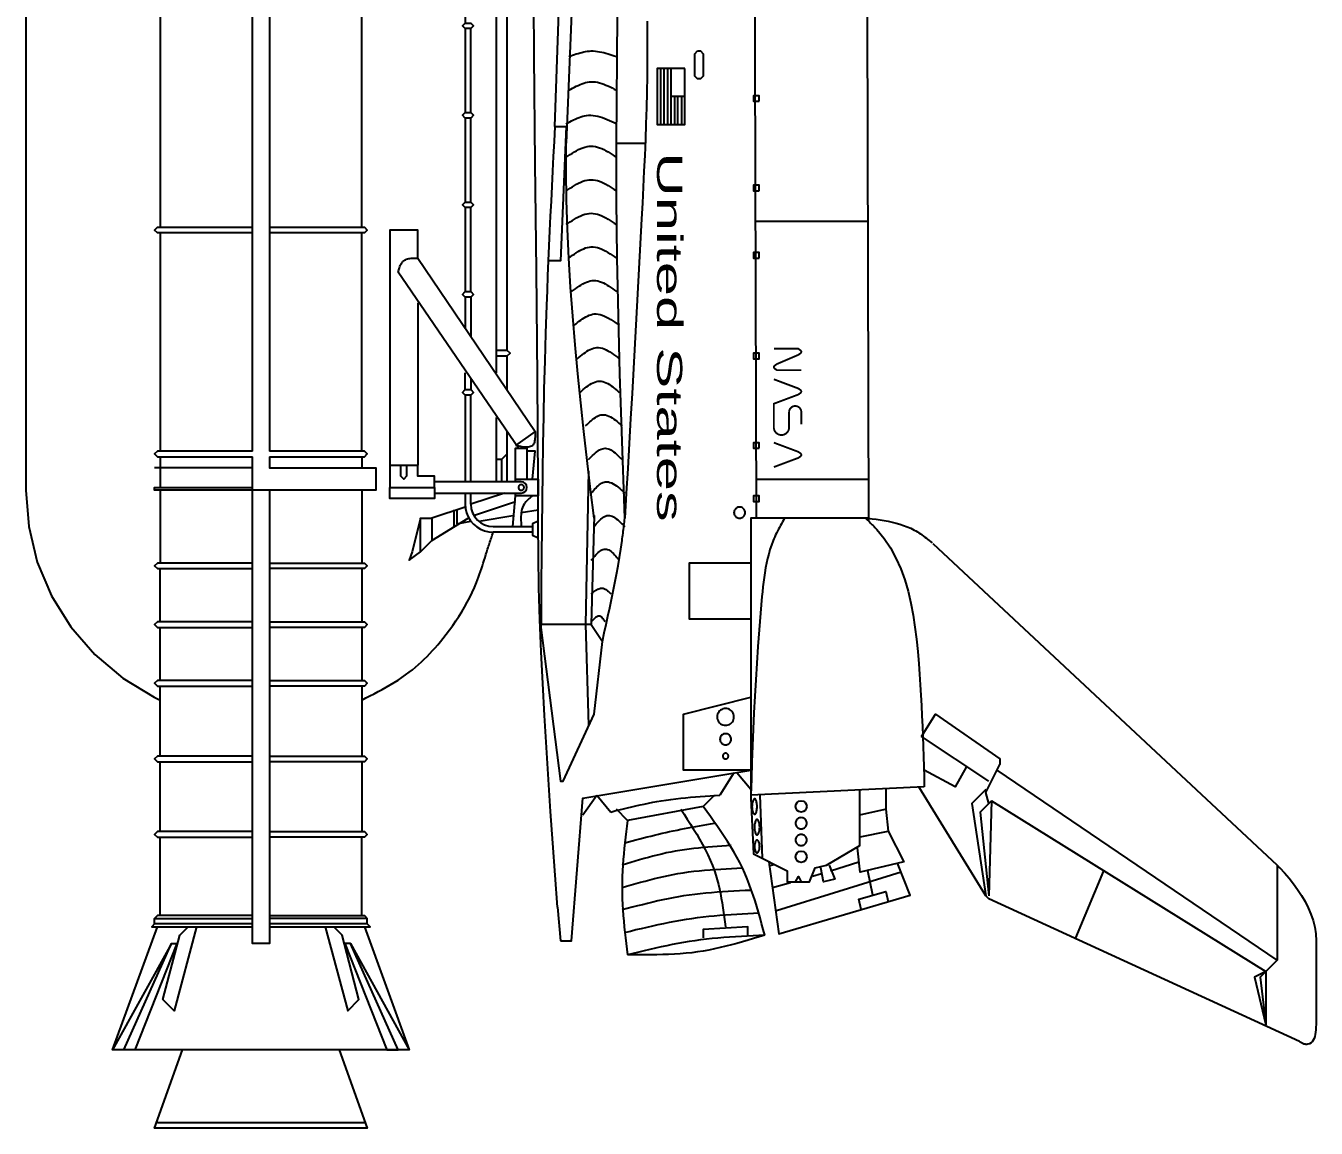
# Model space of a CAD drawing. Extents: x 15.5 to 22.4, y 3.8 to 19.9.
# Drawn here: x 15.53 to 22.38, y 3.77 to 9.63 of the extents above; entities that cross this region are included whole.
import ezdxf
from ezdxf.enums import TextEntityAlignment as Align

# ---------------------------------------------------------------- set-up
doc = ezdxf.new("R2010")
doc.units = 0
doc.header["$MEASUREMENT"] = 0
doc.layers.add('LAYER1', color=7, linetype='CONTINUOUS')
doc.styles.get("Standard").update_dxf_attribs({"font": ''})
doc.styles.get('Standard').set_extended_font_data('Vrinda')

msp = doc.modelspace()

# ---------------------------------------------------------------- linework, layer by layer
at = {"layer": 'LAYER1', "color": 7, "linetype": 'Continuous'}
for points in [[(15.5278, 14.0407), (15.5278, 8.4545)], [(18.0238, 14.0407), (18.0238, 8.4545)], [(19.9849, 13.0453), (19.9998, 6.9985)], [(19.4055, 7.0134), (19.3906, 12.5104), (19.9849, 12.5699)], [(16.7313, 7.3699), (16.7313, 10.8168)], [(16.8204, 10.8168), (16.8204, 7.3699)], [(18.3358, 9.0934), (18.3952, 10.8168)], [(18.4695, 10.8168), (18.3952, 9.0042)], [(18.6626, 9.0042), (18.6775, 10.8168)], [(18.0832, 7.9048), (18.0832, 10.3413)], [(17.8604, 10.0888), (17.8604, 9.643), (17.8901, 9.643), (17.9049, 9.6282), (17.8901, 9.6133), (17.8604, 9.6133), (17.8455, 9.6282), (17.8604, 9.643)], [(18.2466, 7.1322), (18.2466, 7.1372), (18.2466, 7.1421), (18.2466, 7.1471), (18.2466, 7.1521), (18.2466, 7.157), (18.2466, 7.162), (18.2466, 7.1669), (18.2466, 7.1719), (18.2466, 7.1768), (18.2466, 7.1818), (18.2466, 7.1867), (18.2466, 7.1917), (18.2443, 7.7604), (18.2388, 8.3294), (18.2321, 8.8986), (18.226, 9.4679), (18.2224, 10.0371)], [(16.241, 9.7173), (16.241, 8.5585)], [(17.3107, 8.5585), (17.3107, 9.7173)], [(17.8604, 9.6133), (17.8604, 9.1677), (17.8901, 9.1677), (17.9049, 9.1528), (17.8901, 9.1379), (17.8604, 9.1379), (17.8455, 9.1528), (17.8604, 9.1677)], [(17.8901, 9.1677), (17.8901, 9.6133)], [(18.8255, 9.653), (18.8261, 9.6133), (18.8267, 9.5292), (18.8265, 9.445), (18.8256, 9.3608), (18.8241, 9.2766), (18.822, 9.1924), (18.8193, 9.1082), (18.8163, 9.024), (18.8128, 8.9398), (18.809, 8.8556), (18.8049, 8.7714), (18.8007, 8.6872), (18.7964, 8.6031), (18.7894, 8.4705), (18.7823, 8.338), (18.7751, 8.2055), (18.7678, 8.073), (18.7604, 7.9405), (18.753, 7.808), (18.7454, 7.6755), (18.7379, 7.5431), (18.7302, 7.4107), (18.7226, 7.2782), (18.7149, 7.1458), (18.7072, 7.0134)], [(18.4101, 9.4648), (18.42, 9.4684), (18.4299, 9.4719), (18.4398, 9.4753), (18.4496, 9.4786), (18.4595, 9.4817), (18.4694, 9.4846), (18.4793, 9.4872), (18.4893, 9.4895), (18.4992, 9.4914), (18.5091, 9.4929), (18.519, 9.494), (18.5289, 9.4945), (18.54, 9.4945), (18.5512, 9.4938), (18.5623, 9.4925), (18.5734, 9.4907), (18.5846, 9.4885), (18.5957, 9.4859), (18.6068, 9.4829), (18.618, 9.4796), (18.6292, 9.4761), (18.6403, 9.4724), (18.6515, 9.4686), (18.6626, 9.4648)], [(19.0935, 9.4945), (19.1084, 9.4945), (19.1232, 9.4796), (19.1232, 9.3608), (19.1084, 9.3459), (19.0935, 9.3459), (19.0786, 9.3608), (19.0786, 9.4796), (19.0935, 9.4945)], [(19.0266, 9.4016), (18.8781, 9.4016), (18.8781, 9.1045), (19.0266, 9.1045), (19.0266, 9.4016)], [(18.8966, 9.4016), (18.8966, 9.1045)], [(18.9152, 9.1045), (18.9152, 9.4016)], [(18.9338, 9.4016), (18.9338, 9.1045)], [(19.0266, 9.2531), (18.9524, 9.2531), (18.9524, 9.4016)], [(18.4101, 9.2865), (18.42, 9.2919), (18.4298, 9.2972), (18.4397, 9.3023), (18.4496, 9.3073), (18.4595, 9.312), (18.4694, 9.3163), (18.4793, 9.3202), (18.4892, 9.3236), (18.4991, 9.3265), (18.509, 9.3287), (18.519, 9.3303), (18.5289, 9.331), (18.54, 9.331), (18.5511, 9.3299), (18.5622, 9.328), (18.5733, 9.3254), (18.5845, 9.322), (18.5956, 9.318), (18.6068, 9.3136), (18.6179, 9.3087), (18.6291, 9.3034), (18.6403, 9.2979), (18.6515, 9.2923), (18.6626, 9.2865)], [(18.9524, 9.1045), (18.9524, 9.2531)], [(18.9709, 9.2531), (18.9709, 9.1045)], [(18.9895, 9.1045), (18.9895, 9.2531)], [(19.0081, 9.2531), (19.0081, 9.1045)], [(19.4204, 9.2271), (19.4204, 9.2568), (19.3906, 9.2568), (19.3906, 9.2271), (19.4204, 9.2271)], [(17.8604, 9.1379), (17.8604, 8.6922), (17.8901, 8.6922), (17.9049, 8.6774), (17.8901, 8.6625), (17.8604, 8.6625), (17.8455, 8.6774), (17.8604, 8.6922)], [(17.8901, 8.6922), (17.8901, 9.1379)], [(18.3952, 9.1082), (18.4051, 9.1134), (18.4149, 9.1186), (18.4248, 9.1236), (18.4347, 9.1285), (18.4445, 9.1331), (18.4544, 9.1373), (18.4643, 9.1412), (18.4742, 9.1447), (18.4842, 9.1476), (18.4941, 9.15), (18.5041, 9.1518), (18.5141, 9.1528), (18.5263, 9.1531), (18.5386, 9.1523), (18.5509, 9.1506), (18.5633, 9.148), (18.5756, 9.1447), (18.588, 9.1407), (18.6004, 9.1362), (18.6128, 9.1311), (18.6253, 9.1257), (18.6377, 9.12), (18.6502, 9.1142), (18.6626, 9.1082)], [(18.3358, 9.0934), (18.3317, 9.0141), (18.3276, 8.9349), (18.3235, 8.8557), (18.3195, 8.7765), (18.3155, 8.6972), (18.3116, 8.618), (18.3079, 8.5388), (18.3042, 8.4595), (18.3007, 8.3803), (18.2974, 8.301), (18.2942, 8.2218), (18.2912, 8.1425), (18.2862, 7.9953), (18.2819, 7.848), (18.2781, 7.7007), (18.2749, 7.5534), (18.2722, 7.4061), (18.2699, 7.2587), (18.268, 7.1114), (18.2663, 6.964), (18.2649, 6.8167), (18.2637, 6.6693), (18.2625, 6.5219), (18.2615, 6.3746)], [(18.3952, 9.0934), (18.3655, 8.3802), (18.3061, 8.3802)], [(18.3358, 9.0934), (18.3952, 9.0934)], [(18.5438, 7.0134), (18.5257, 7.1667), (18.5079, 7.32), (18.4905, 7.4733), (18.4739, 7.6267), (18.4582, 7.78), (18.4437, 7.9335), (18.4307, 8.087), (18.4193, 8.2405), (18.4098, 8.3942), (18.4025, 8.5479), (18.3975, 8.7017), (18.3952, 8.8557), (18.3952, 8.868), (18.3951, 8.8804), (18.3951, 8.8928), (18.3951, 8.9052), (18.3951, 8.9175), (18.3951, 8.9299), (18.3951, 8.9423), (18.3951, 8.9547), (18.3951, 8.9671), (18.3952, 8.9794), (18.3952, 8.9918), (18.3952, 9.0042)], [(18.3952, 8.9299), (18.4064, 8.9373), (18.4175, 8.9446), (18.4287, 8.9517), (18.4398, 8.9585), (18.4509, 8.9649), (18.4621, 8.9708), (18.4732, 8.976), (18.4844, 8.9805), (18.4955, 8.9842), (18.5066, 8.987), (18.5178, 8.9888), (18.5289, 8.9894), (18.5401, 8.9888), (18.5512, 8.987), (18.5624, 8.9842), (18.5735, 8.9805), (18.5846, 8.976), (18.5958, 8.9708), (18.6069, 8.9649), (18.6181, 8.9585), (18.6292, 8.9517), (18.6403, 8.9446), (18.6515, 8.9373), (18.6626, 8.9299)], [(18.6626, 9.0042), (18.8112, 9.0042)], [(18.7072, 7.0134), (18.7018, 7.1669), (18.6965, 7.3204), (18.6912, 7.4739), (18.6862, 7.6274), (18.6815, 7.7809), (18.6772, 7.9344), (18.6733, 8.0879), (18.6699, 8.2415), (18.667, 8.395), (18.6648, 8.5485), (18.6633, 8.7021), (18.6626, 8.8557), (18.6626, 8.868), (18.6626, 8.8804), (18.6626, 8.8928), (18.6626, 8.9052), (18.6626, 8.9176), (18.6626, 8.9299), (18.6626, 8.9423), (18.6626, 8.9547), (18.6626, 8.9671), (18.6626, 8.9795), (18.6626, 8.9918), (18.6626, 9.0042)], [(18.3952, 8.7517), (18.4064, 8.7591), (18.4175, 8.7664), (18.4287, 8.7735), (18.4398, 8.7803), (18.4509, 8.7866), (18.4621, 8.7925), (18.4732, 8.7977), (18.4844, 8.8023), (18.4955, 8.806), (18.5066, 8.8087), (18.5178, 8.8105), (18.5289, 8.8111), (18.5401, 8.8105), (18.5512, 8.8087), (18.5624, 8.806), (18.5735, 8.8023), (18.5846, 8.7977), (18.5958, 8.7925), (18.6069, 8.7866), (18.6181, 8.7803), (18.6292, 8.7735), (18.6403, 8.7664), (18.6515, 8.7591), (18.6626, 8.7517)], [(19.4204, 8.7517), (19.4204, 8.7814), (19.3906, 8.7814), (19.3906, 8.7517), (19.4204, 8.7517)], [(17.8604, 8.6625), (17.8604, 8.2168), (17.8901, 8.2168), (17.9049, 8.2019), (17.8901, 8.1871), (17.8604, 8.1871), (17.8455, 8.2019), (17.8604, 8.2168)], [(17.8901, 8.2168), (17.8901, 8.6625)], [(18.3952, 8.5734), (18.4064, 8.5808), (18.4175, 8.5881), (18.4287, 8.5952), (18.4398, 8.602), (18.4509, 8.6084), (18.4621, 8.6142), (18.4732, 8.6195), (18.4844, 8.624), (18.4955, 8.6277), (18.5066, 8.6305), (18.5178, 8.6322), (18.5289, 8.6328), (18.5401, 8.6322), (18.5512, 8.6305), (18.5624, 8.6277), (18.5735, 8.624), (18.5846, 8.6195), (18.5958, 8.6142), (18.6069, 8.6084), (18.6181, 8.602), (18.6292, 8.5952), (18.6403, 8.5881), (18.6515, 8.5808), (18.6626, 8.5734)], [(19.9998, 8.5882), (19.4055, 8.5882)], [(16.7313, 8.5288), (16.2261, 8.5288), (16.2113, 8.5437), (16.2261, 8.5585), (16.7313, 8.5585)], [(16.241, 8.5288), (16.241, 7.3699)], [(16.8204, 8.5585), (17.3255, 8.5585), (17.3404, 8.5437), (17.3255, 8.5288), (16.8204, 8.5288)], [(17.3107, 7.3699), (17.3107, 8.5288)], [(17.4592, 8.5437), (17.4592, 7.2957), (17.6078, 7.2957)], [(17.6078, 8.3951), (17.6078, 8.5437), (17.4592, 8.5437), (17.4592, 8.5288)], [(15.5278, 8.4545), (15.5278, 7.1619)], [(18.0238, 8.4545), (18.0238, 7.7859)], [(18.4101, 8.3951), (18.4199, 8.4023), (18.4298, 8.4094), (18.4396, 8.4163), (18.4495, 8.4229), (18.4594, 8.4291), (18.4693, 8.4349), (18.4792, 8.4401), (18.4891, 8.4447), (18.499, 8.4485), (18.509, 8.4515), (18.5189, 8.4535), (18.5289, 8.4545), (18.54, 8.4543), (18.551, 8.4529), (18.5621, 8.4504), (18.5732, 8.4468), (18.5844, 8.4423), (18.5955, 8.4371), (18.6067, 8.4311), (18.6178, 8.4246), (18.629, 8.4176), (18.6402, 8.4103), (18.6514, 8.4027), (18.6626, 8.3951)], [(19.4204, 8.3951), (19.4204, 8.4248), (19.3906, 8.4248), (19.3906, 8.3951), (19.4204, 8.3951)], [(17.5038, 8.3208), (17.5056, 8.3267), (17.5074, 8.3325), (17.5093, 8.3382), (17.5113, 8.3438), (17.5133, 8.3493), (17.5156, 8.3546), (17.5179, 8.3596), (17.5205, 8.3644), (17.5234, 8.3689), (17.5265, 8.3731), (17.5298, 8.3769), (17.5335, 8.3802), (17.5381, 8.3835), (17.5431, 8.3863), (17.5485, 8.3886), (17.5543, 8.3904), (17.5603, 8.3918), (17.5666, 8.3929), (17.5731, 8.3937), (17.5798, 8.3943), (17.5867, 8.3947), (17.5937, 8.3949), (17.6007, 8.395), (17.6078, 8.3951)], [(17.6078, 8.3951), (18.2318, 7.4739)], [(18.1426, 7.3848), (17.5038, 8.3208)], [(18.4249, 8.2168), (18.4348, 8.2242), (18.4447, 8.2315), (18.4546, 8.2386), (18.4645, 8.2454), (18.4745, 8.2518), (18.4844, 8.2577), (18.4943, 8.2629), (18.5042, 8.2674), (18.5141, 8.2711), (18.524, 8.2739), (18.5339, 8.2756), (18.5438, 8.2762), (18.5537, 8.2756), (18.5636, 8.2739), (18.5735, 8.2711), (18.5834, 8.2674), (18.5933, 8.2629), (18.6032, 8.2577), (18.6131, 8.2518), (18.623, 8.2454), (18.6329, 8.2386), (18.6428, 8.2315), (18.6527, 8.2242), (18.6626, 8.2168)], [(17.6078, 8.1574), (17.6078, 7.2957)], [(17.8604, 8.1871), (17.8604, 8.0237)], [(17.8901, 8.1871), (17.8901, 7.9791)], [(18.4398, 8.0385), (18.4483, 8.0455), (18.4569, 8.0524), (18.4655, 8.0591), (18.4741, 8.0655), (18.4827, 8.0716), (18.4913, 8.0773), (18.5, 8.0825), (18.5087, 8.0871), (18.5174, 8.0911), (18.5261, 8.0942), (18.5349, 8.0965), (18.5438, 8.0979), (18.5547, 8.0983), (18.5656, 8.0973), (18.5766, 8.095), (18.5877, 8.0916), (18.5988, 8.0871), (18.6099, 8.0818), (18.6211, 8.0758), (18.6324, 8.0691), (18.6436, 8.0619), (18.6549, 8.0543), (18.6662, 8.0465), (18.6775, 8.0385)], [(18.0238, 7.8751), (18.0832, 7.8751), (18.0981, 7.8899), (18.0832, 7.9048), (18.0238, 7.9048)], [(18.4546, 7.8602), (18.4632, 7.8674), (18.4719, 7.8745), (18.4805, 7.8814), (18.4891, 7.888), (18.4977, 7.8942), (18.5064, 7.9), (18.515, 7.9052), (18.5237, 7.9098), (18.5324, 7.9136), (18.5411, 7.9166), (18.5499, 7.9186), (18.5586, 7.9197), (18.5684, 7.9195), (18.5782, 7.9182), (18.5881, 7.9156), (18.5979, 7.9121), (18.6078, 7.9076), (18.6177, 7.9023), (18.6277, 7.8963), (18.6376, 7.8898), (18.6476, 7.8828), (18.6575, 7.8755), (18.6675, 7.8679), (18.6775, 7.8602)], [(19.4055, 7.8602), (19.4204, 7.8602), (19.4204, 7.8899), (19.3906, 7.8899), (19.3906, 7.8602), (19.4055, 7.8602)], [(18.0832, 7.6968), (18.0832, 7.8751)], [(17.8901, 7.7562), (17.8901, 7.6968), (17.9049, 7.6819), (17.8901, 7.6671), (17.8604, 7.6671), (17.8455, 7.6819), (17.8604, 7.6968), (17.8901, 7.6968)], [(17.8604, 7.6968), (17.8604, 7.7859)], [(18.4695, 7.6819), (18.4782, 7.6894), (18.4868, 7.6967), (18.4955, 7.7038), (18.5042, 7.7106), (18.5128, 7.7169), (18.5215, 7.7228), (18.5302, 7.728), (18.5388, 7.7326), (18.5475, 7.7363), (18.5562, 7.739), (18.5648, 7.7408), (18.5735, 7.7414), (18.5822, 7.7408), (18.5908, 7.739), (18.5995, 7.7363), (18.6082, 7.7326), (18.6168, 7.728), (18.6255, 7.7228), (18.6342, 7.7169), (18.6428, 7.7106), (18.6515, 7.7038), (18.6602, 7.6967), (18.6688, 7.6894), (18.6775, 7.6819)], [(17.8604, 7.6671), (17.8604, 7.2065)], [(17.8901, 7.2065), (17.8901, 7.6671)], [(18.0238, 7.5482), (18.0238, 7.2065)], [(18.4992, 7.5037), (18.5066, 7.5108), (18.5139, 7.5179), (18.5213, 7.5248), (18.5287, 7.5314), (18.5361, 7.5376), (18.5435, 7.5433), (18.5509, 7.5486), (18.5583, 7.5531), (18.5658, 7.557), (18.5733, 7.56), (18.5808, 7.562), (18.5884, 7.5631), (18.5969, 7.563), (18.6054, 7.5616), (18.614, 7.5591), (18.6226, 7.5556), (18.6313, 7.5511), (18.6399, 7.5458), (18.6486, 7.5399), (18.6574, 7.5333), (18.6661, 7.5263), (18.6749, 7.519), (18.6836, 7.5114), (18.6924, 7.5037)], [(18.0832, 7.2065), (18.0832, 7.4739)], [(18.2318, 7.4739), (18.1278, 7.3997)], [(18.2318, 7.4739), (18.2317, 7.4663), (18.2316, 7.4588), (18.2314, 7.4514), (18.231, 7.4441), (18.2304, 7.4371), (18.2296, 7.4304), (18.2285, 7.4241), (18.2271, 7.4181), (18.2252, 7.4126), (18.223, 7.4077), (18.2202, 7.4034), (18.2169, 7.3997), (18.2123, 7.3962), (18.207, 7.3937), (18.201, 7.3919), (18.1944, 7.3909), (18.1872, 7.3906), (18.1796, 7.3908), (18.1716, 7.3915), (18.1632, 7.3927), (18.1546, 7.3941), (18.1458, 7.3959), (18.1368, 7.3977), (18.1278, 7.3997)], [(19.4204, 7.3848), (19.4204, 7.4145), (19.3906, 7.4145), (19.3906, 7.3848), (19.4204, 7.3848)], [(16.7313, 7.3699), (16.2261, 7.3699), (16.2113, 7.3551), (16.2261, 7.3402), (16.7313, 7.3402)], [(16.241, 7.3402), (16.241, 7.2808), (16.241, 7.1917), (16.241, 7.1768)], [(16.8204, 7.3402), (16.8204, 7.2808), (17.385, 7.2808), (17.385, 7.1619), (16.7313, 7.1619), (16.7313, 7.3402)], [(16.8204, 7.3402), (17.3255, 7.3402), (17.3404, 7.3551), (17.3255, 7.3699), (16.8204, 7.3699)], [(17.3107, 7.3402), (17.3107, 7.2808)], [(18.0832, 7.3551), (18.0535, 7.3254), (18.0535, 7.2065)], [(18.1278, 7.2214), (18.1278, 7.3848), (18.1872, 7.3848), (18.1872, 7.2214)], [(18.2169, 7.2214), (18.2318, 7.3699), (18.1872, 7.3699)], [(18.5141, 7.3254), (18.5215, 7.3328), (18.5289, 7.3401), (18.5364, 7.3472), (18.5438, 7.354), (18.5512, 7.3604), (18.5587, 7.3663), (18.5661, 7.3715), (18.5735, 7.376), (18.5809, 7.3797), (18.5884, 7.3825), (18.5958, 7.3842), (18.6032, 7.3848), (18.6107, 7.3842), (18.6181, 7.3825), (18.6255, 7.3797), (18.6329, 7.376), (18.6404, 7.3715), (18.6478, 7.3663), (18.6552, 7.3604), (18.6627, 7.354), (18.6701, 7.3472), (18.6775, 7.3401), (18.6849, 7.3328), (18.6924, 7.3254)], [(16.7313, 7.2808), (16.2113, 7.2808)], [(17.4592, 7.2957), (17.4592, 7.1768), (17.6969, 7.1768), (17.6969, 7.2362), (17.6078, 7.2362), (17.6078, 7.2957)], [(17.5484, 7.2957), (17.5484, 7.2362), (17.5335, 7.2214), (17.5187, 7.2362), (17.5187, 7.2957)], [(18.0535, 7.3254), (18.0238, 7.3254)], [(18.5141, 7.2659), (18.4992, 6.4488), (18.5141, 5.914)], [(18.1575, 7.2065), (17.7118, 7.2065), (17.6969, 7.2065)], [(18.1278, 7.2065), (18.1278, 7.2214), (18.2466, 7.2214), (18.2466, 7.1322), (18.1278, 7.1322), (18.1278, 7.1471)], [(18.1426, 7.1768), (18.1428, 7.1745), (18.1434, 7.1722), (18.1443, 7.1701), (18.1455, 7.1681), (18.147, 7.1663), (18.1488, 7.1648), (18.1508, 7.1636), (18.1529, 7.1627), (18.1552, 7.1621), (18.1575, 7.1619), (18.1598, 7.1621), (18.1621, 7.1627), (18.1642, 7.1636), (18.1662, 7.1648), (18.168, 7.1663), (18.1695, 7.1681), (18.1707, 7.1701), (18.1716, 7.1722), (18.1722, 7.1745), (18.1724, 7.1768), (18.1722, 7.1792), (18.1716, 7.1814), (18.1707, 7.1836), (18.1695, 7.1856), (18.168, 7.1874), (18.1662, 7.1889), (18.1642, 7.1901), (18.1621, 7.191), (18.1598, 7.1915), (18.1575, 7.1917), (18.1552, 7.1915), (18.1529, 7.191), (18.1508, 7.1901), (18.1488, 7.1889), (18.147, 7.1874), (18.1455, 7.1856), (18.1443, 7.1836), (18.1434, 7.1814), (18.1428, 7.1792), (18.1426, 7.1768)], [(18.5289, 7.1471), (18.535, 7.154), (18.541, 7.1608), (18.5471, 7.1675), (18.5532, 7.1739), (18.5593, 7.18), (18.5654, 7.1857), (18.5716, 7.1909), (18.5778, 7.1955), (18.5841, 7.1994), (18.5904, 7.2026), (18.5968, 7.205), (18.6032, 7.2065), (18.6115, 7.2071), (18.6198, 7.2062), (18.6283, 7.204), (18.6368, 7.2006), (18.6454, 7.1962), (18.6541, 7.1908), (18.6629, 7.1847), (18.6717, 7.178), (18.6805, 7.1707), (18.6894, 7.1631), (18.6983, 7.1551), (18.7072, 7.1471)], [(19.4055, 7.2214), (19.9998, 7.2214)], [(15.5278, 7.1619), (15.5432, 6.969), (15.5889, 6.7809), (15.6639, 6.6021), (15.7662, 6.4371), (15.8934, 6.2899), (16.0423, 6.1642), (16.2092, 6.0631), (16.241, 6.0477)], [(16.8204, 7.1619), (16.8204, 4.7551), (16.7313, 4.7551), (16.7313, 7.1619), (16.7313, 7.1619), (16.2113, 7.1619), (16.2113, 7.1768), (16.7313, 7.1768)], [(16.241, 7.1619), (16.241, 6.7757)], [(17.3107, 7.1619), (17.3107, 6.7757)], [(17.6969, 7.1768), (17.6969, 7.1174), (17.4592, 7.1174), (17.4592, 7.1768)], [(17.6969, 7.1471), (18.1575, 7.1471)], [(17.8604, 7.1471), (17.8604, 7.0877)], [(17.8901, 7.0877), (17.8901, 7.1471)], [(18.0684, 7.1471), (17.8901, 7.0877)], [(18.1129, 6.9688), (18.1278, 7.1322)], [(18.2169, 7.1322), (18.2127, 7.1288), (18.2085, 7.1253), (18.2043, 7.1218), (18.2002, 7.1183), (18.1962, 7.1147), (18.1923, 7.1111), (18.1885, 7.1074), (18.1849, 7.1037), (18.1814, 7.0998), (18.1782, 7.0959), (18.1751, 7.0919), (18.1723, 7.0877), (18.1678, 7.0794), (18.164, 7.0707), (18.1611, 7.0616), (18.1589, 7.0522), (18.1574, 7.0425), (18.1563, 7.0325), (18.1558, 7.0222), (18.1557, 7.0118), (18.1558, 7.0012), (18.1563, 6.9905), (18.1568, 6.9797), (18.1575, 6.9688)], [(18.3506, 4.9483), (18.338, 5.1178), (18.3255, 5.2873), (18.3134, 5.4568), (18.3017, 5.6264), (18.2907, 5.7959), (18.2806, 5.9655), (18.2715, 6.1351), (18.2635, 6.3048), (18.2568, 6.4744), (18.2517, 6.6441), (18.2483, 6.8139), (18.2466, 6.9837), (18.2466, 6.9973), (18.2466, 7.0109), (18.2465, 7.0245), (18.2465, 7.0382), (18.2465, 7.0518), (18.2465, 7.0654), (18.2465, 7.079), (18.2466, 7.0926), (18.2466, 7.1062), (18.2466, 7.1199), (18.2466, 7.1335), (18.2466, 7.1471)], [(19.4055, 7.1025), (19.4204, 7.1025), (19.4204, 7.1322), (19.3906, 7.1322), (19.3906, 7.1025), (19.4055, 7.1025)], [(17.8604, 7.0728), (17.6821, 7.0134)], [(17.8009, 6.9688), (17.8009, 7.0579)], [(17.8158, 7.0579), (17.8158, 6.9837)], [(17.8604, 7.0877), (17.8622, 7.0644), (17.8677, 7.0418), (17.8766, 7.0202), (17.8888, 7.0003), (17.9039, 6.9826), (17.9216, 6.9675), (17.9415, 6.9553), (17.963, 6.9464), (17.9857, 6.9409), (18.0089, 6.9391)], [(17.9049, 7.0282), (18.1278, 7.1025)], [(18.1575, 7.0431), (18.2466, 7.0579)], [(19.3461, 7.0431), (19.3457, 7.0477), (19.3446, 7.0523), (19.3428, 7.0566), (19.3404, 7.0606), (19.3374, 7.0641), (19.3338, 7.0672), (19.3298, 7.0696), (19.3255, 7.0714), (19.321, 7.0725), (19.3164, 7.0728), (19.3117, 7.0725), (19.3072, 7.0714), (19.3029, 7.0696), (19.2989, 7.0672), (19.2954, 7.0641), (19.2923, 7.0606), (19.2899, 7.0566), (19.2881, 7.0523), (19.287, 7.0477), (19.2867, 7.0431), (19.287, 7.0384), (19.2881, 7.0339), (19.2899, 7.0296), (19.2923, 7.0256), (19.2954, 7.0221), (19.2989, 7.019), (19.3029, 7.0166), (19.3072, 7.0148), (19.3117, 7.0137), (19.3164, 7.0134), (19.321, 7.0137), (19.3255, 7.0148), (19.3298, 7.0166), (19.3338, 7.019), (19.3374, 7.0221), (19.3404, 7.0256), (19.3428, 7.0296), (19.3446, 7.0339), (19.3457, 7.0384), (19.3461, 7.0431)], [(17.6227, 7.0134), (17.5781, 6.8351), (17.5632, 6.7905), (17.6227, 6.8351)], [(17.6821, 7.0134), (17.6821, 6.8945), (17.6227, 6.8351), (17.6227, 7.0134), (17.6821, 7.0134)], [(17.6821, 6.8945), (17.8752, 7.0134)], [(17.8158, 6.9837), (17.8901, 6.9985)], [(17.9346, 6.9985), (18.1129, 7.0282)], [(18.2466, 6.9985), (18.2169, 6.9837), (18.2169, 6.9242), (18.2466, 6.9094)], [(18.5438, 7.0282), (18.5289, 6.4488), (18.5884, 6.3597)], [(18.5438, 6.9688), (18.5499, 6.976), (18.556, 6.983), (18.5621, 6.9899), (18.5682, 6.9965), (18.5743, 7.0027), (18.5805, 7.0084), (18.5867, 7.0136), (18.5929, 7.0182), (18.5991, 7.022), (18.6054, 7.0251), (18.6117, 7.0272), (18.6181, 7.0282), (18.6253, 7.0282), (18.6326, 7.0269), (18.6399, 7.0244), (18.6473, 7.0208), (18.6547, 7.0164), (18.6621, 7.0111), (18.6696, 7.0051), (18.6771, 6.9985), (18.6846, 6.9915), (18.6921, 6.9842), (18.6997, 6.9766), (18.7072, 6.9688)], [(18.5884, 6.3597), (18.5983, 6.4041), (18.6081, 6.4485), (18.6179, 6.4929), (18.6275, 6.5373), (18.6368, 6.5817), (18.646, 6.6262), (18.6548, 6.6708), (18.6632, 6.7154), (18.6713, 6.76), (18.6788, 6.8048), (18.6859, 6.8496), (18.6924, 6.8945), (18.6937, 6.9044), (18.695, 6.9143), (18.6963, 6.9242), (18.6976, 6.9341), (18.6988, 6.944), (18.7001, 6.9539), (18.7013, 6.9638), (18.7025, 6.9737), (18.7037, 6.9837), (18.7049, 6.9936), (18.706, 7.0035), (18.7072, 7.0134)], [(19.4055, 7.0134), (19.3758, 7.0134), (19.3758, 5.5277)], [(19.5541, 7.0134), (19.5487, 7.0036), (19.5433, 6.9939), (19.538, 6.9841), (19.5328, 6.9743), (19.5276, 6.9645), (19.5225, 6.9546), (19.5175, 6.9447), (19.5126, 6.9348), (19.5078, 6.9248), (19.5033, 6.9148), (19.4988, 6.9047), (19.4946, 6.8945), (19.4857, 6.8711), (19.4778, 6.8473), (19.4709, 6.8232), (19.4647, 6.7988), (19.4593, 6.7741), (19.4545, 6.7493), (19.4503, 6.7242), (19.4467, 6.699), (19.4434, 6.6737), (19.4404, 6.6483), (19.4377, 6.6229), (19.4352, 6.5974), (19.4269, 6.5087), (19.4196, 6.4203), (19.413, 6.332), (19.4071, 6.2439), (19.4018, 6.1559), (19.397, 6.068), (19.3928, 5.9803), (19.3889, 5.8926), (19.3854, 5.8051), (19.382, 5.7175), (19.3789, 5.63), (19.3758, 5.5426)], [(19.9998, 7.0134), (19.4055, 7.0134)], [(19.9849, 7.0134), (19.99, 7.0085), (19.9951, 7.0037), (20.0002, 6.9988), (20.0052, 6.9939), (20.0102, 6.989), (20.0152, 6.9841), (20.0202, 6.9792), (20.0251, 6.9742), (20.03, 6.9692), (20.0349, 6.9641), (20.0396, 6.9591), (20.0443, 6.9539), (20.0833, 6.9064), (20.1172, 6.8555), (20.1465, 6.8016), (20.1715, 6.745), (20.1927, 6.6862), (20.2105, 6.6254), (20.2252, 6.5631), (20.2373, 6.4996), (20.2471, 6.4352), (20.2551, 6.3704), (20.2617, 6.3055), (20.2672, 6.2408), (20.2714, 6.1846), (20.2752, 6.1289), (20.2786, 6.0736), (20.2815, 6.0186), (20.2842, 5.964), (20.2865, 5.9096), (20.2887, 5.8555), (20.2906, 5.8016), (20.2923, 5.7478), (20.2939, 5.6942), (20.2954, 5.6406), (20.2969, 5.5871)], [(19.9992, 7.0136), (20.0207, 7.0107), (20.0421, 7.0077), (20.0634, 7.0045), (20.0846, 7.001), (20.1055, 6.9971), (20.1263, 6.9927), (20.1468, 6.9877), (20.1669, 6.9821), (20.1867, 6.9756), (20.2061, 6.9682), (20.225, 6.9599), (20.2434, 6.9505), (20.2518, 6.9457), (20.26, 6.9407), (20.2682, 6.9354), (20.2763, 6.93), (20.2843, 6.9244), (20.2922, 6.9186), (20.3001, 6.9128), (20.3079, 6.9068), (20.3157, 6.9007), (20.3235, 6.8946), (20.3312, 6.8884), (20.339, 6.8822)], [(17.3107, 6.0477), (17.3326, 6.0589), (17.3545, 6.0701), (17.3763, 6.0815), (17.398, 6.093), (17.4195, 6.1047), (17.4409, 6.1166), (17.462, 6.1288), (17.4829, 6.1414), (17.5035, 6.1544), (17.5238, 6.1678), (17.5437, 6.1818), (17.5632, 6.1963), (17.5797, 6.2092), (17.5958, 6.2225), (17.6116, 6.2363), (17.6272, 6.2504), (17.6424, 6.2649), (17.6574, 6.2797), (17.672, 6.2949), (17.6864, 6.3103), (17.7006, 6.326), (17.7145, 6.342), (17.7281, 6.3582), (17.7415, 6.3746), (17.7595, 6.3974), (17.7771, 6.4206), (17.7942, 6.4442), (17.8107, 6.4681), (17.8267, 6.4923), (17.8421, 6.5169), (17.8568, 6.5419), (17.8709, 6.5672), (17.8842, 6.5928), (17.8969, 6.6188), (17.9087, 6.6451), (17.9198, 6.6717), (17.9255, 6.6863), (17.9309, 6.7009), (17.9361, 6.7157), (17.9412, 6.7305), (17.9462, 6.7453), (17.951, 6.7602), (17.9557, 6.7752), (17.9604, 6.7901), (17.9651, 6.8051), (17.9698, 6.8201), (17.9745, 6.835), (17.9792, 6.85), (17.9816, 6.8574), (17.9841, 6.8649), (17.9865, 6.8723), (17.989, 6.8797), (17.9914, 6.8872), (17.9939, 6.8946), (17.9964, 6.902), (17.9989, 6.9094), (18.0014, 6.9169), (18.0039, 6.9243), (18.0064, 6.9317), (18.0089, 6.9391)], [(18.0089, 6.9688), (18.2169, 6.9688)], [(18.2169, 6.9391), (18.0089, 6.9391)], [(18.5289, 6.7905), (18.5351, 6.798), (18.5413, 6.8053), (18.5475, 6.8124), (18.5537, 6.8192), (18.5599, 6.8255), (18.5661, 6.8314), (18.5723, 6.8366), (18.5785, 6.8412), (18.5847, 6.8449), (18.5908, 6.8476), (18.597, 6.8494), (18.6032, 6.85), (18.6094, 6.8494), (18.6156, 6.8476), (18.6218, 6.8448), (18.628, 6.8412), (18.6342, 6.8366), (18.6404, 6.8314), (18.6465, 6.8255), (18.6527, 6.8191), (18.6589, 6.8124), (18.6651, 6.8053), (18.6713, 6.798), (18.6775, 6.7905)], [(20.3415, 6.8797), (22.1689, 5.1711)], [(16.7313, 6.7757), (16.2261, 6.7757), (16.2113, 6.7608), (16.2261, 6.746), (16.7313, 6.746)], [(16.241, 6.4637), (16.241, 6.746)], [(16.8204, 6.7757), (17.3255, 6.7757), (17.3404, 6.7608), (17.3255, 6.746), (16.8204, 6.746)], [(17.3107, 6.746), (17.3107, 6.4637)], [(19.3758, 6.7757), (19.0489, 6.7757), (19.0489, 6.4786), (19.3758, 6.4786)], [(18.5289, 6.6123), (18.534, 6.6163), (18.539, 6.6202), (18.5441, 6.624), (18.5491, 6.6276), (18.5541, 6.631), (18.5591, 6.634), (18.564, 6.6367), (18.569, 6.6389), (18.5739, 6.6406), (18.5788, 6.6417), (18.5836, 6.6422), (18.5884, 6.642), (18.5922, 6.6412), (18.596, 6.6401), (18.5998, 6.6385), (18.6035, 6.6365), (18.6072, 6.6342), (18.6109, 6.6316), (18.6146, 6.6288), (18.6183, 6.6257), (18.622, 6.6225), (18.6256, 6.6191), (18.6293, 6.6157), (18.6329, 6.6123)], [(16.7313, 6.4637), (16.2261, 6.4637), (16.2113, 6.4488), (16.2261, 6.434), (16.7313, 6.434)], [(16.8204, 6.4637), (17.3255, 6.4637), (17.3404, 6.4488), (17.3255, 6.434), (16.8204, 6.434)], [(18.2764, 6.4488), (18.2615, 6.4488)], [(18.2615, 6.4488), (18.2615, 6.434), (18.3655, 5.6168), (18.3804, 5.6168), (18.5438, 5.9734), (18.5884, 6.3597)], [(18.5289, 6.4488), (18.2764, 6.4488)], [(18.6032, 6.4637), (18.6008, 6.4671), (18.5985, 6.4705), (18.5961, 6.4739), (18.5937, 6.4771), (18.5912, 6.4801), (18.5888, 6.4829), (18.5863, 6.4855), (18.5838, 6.4878), (18.5813, 6.4898), (18.5787, 6.4914), (18.5761, 6.4926), (18.5735, 6.4934), (18.57, 6.4937), (18.5665, 6.4933), (18.563, 6.4922), (18.5593, 6.4905), (18.5556, 6.4883), (18.5519, 6.4856), (18.5481, 6.4826), (18.5443, 6.4792), (18.5405, 6.4756), (18.5367, 6.4717), (18.5328, 6.4677), (18.5289, 6.4637)], [(16.241, 6.1517), (16.241, 6.434)], [(17.3107, 6.434), (17.3107, 6.1517)], [(16.7313, 6.1517), (16.2261, 6.1517), (16.2113, 6.1369), (16.2261, 6.122), (16.7313, 6.122)], [(16.241, 5.7506), (16.241, 6.122)], [(16.8204, 6.1517), (17.3255, 6.1517), (17.3404, 6.1368), (17.3255, 6.122), (16.8204, 6.122)], [(17.3107, 6.122), (17.3107, 5.7506)], [(19.3758, 5.6763), (19.0192, 5.6763), (19.0192, 5.9734), (19.3758, 6.0626)], [(19.2421, 6.0031), (19.2351, 6.0026), (19.2283, 6.0009), (19.2218, 5.9983), (19.2159, 5.9946), (19.2106, 5.9901), (19.206, 5.9847), (19.2024, 5.9788), (19.1997, 5.9723), (19.1981, 5.9655), (19.1975, 5.9586), (19.1981, 5.9516), (19.1997, 5.9448), (19.2024, 5.9383), (19.206, 5.9324), (19.2106, 5.9271), (19.2159, 5.9225), (19.2218, 5.9189), (19.2283, 5.9162), (19.2351, 5.9145), (19.2421, 5.914), (19.249, 5.9145), (19.2558, 5.9162), (19.2623, 5.9189), (19.2683, 5.9225), (19.2736, 5.9271), (19.2781, 5.9324), (19.2818, 5.9383), (19.2844, 5.9448), (19.2861, 5.9516), (19.2866, 5.9586), (19.2861, 5.9655), (19.2844, 5.9723), (19.2818, 5.9788), (19.2781, 5.9847), (19.2736, 5.9901), (19.2682, 5.9946), (19.2623, 5.9983), (19.2558, 6.0009), (19.249, 6.0026), (19.2421, 6.0031)], [(20.282, 5.8546), (20.3563, 5.9734), (20.698, 5.7357), (20.698, 5.706)], [(19.2421, 5.8694), (19.2374, 5.869), (19.2329, 5.868), (19.2286, 5.8662), (19.2246, 5.8637), (19.2211, 5.8607), (19.218, 5.8572), (19.2156, 5.8532), (19.2138, 5.8489), (19.2127, 5.8444), (19.2124, 5.8397), (19.2127, 5.8351), (19.2138, 5.8305), (19.2156, 5.8262), (19.218, 5.8222), (19.2211, 5.8187), (19.2246, 5.8157), (19.2286, 5.8132), (19.2329, 5.8115), (19.2374, 5.8104), (19.2421, 5.81), (19.2467, 5.8104), (19.2512, 5.8115), (19.2555, 5.8132), (19.2595, 5.8157), (19.2631, 5.8187), (19.2661, 5.8222), (19.2685, 5.8262), (19.2703, 5.8305), (19.2714, 5.8351), (19.2718, 5.8397), (19.2714, 5.8444), (19.2703, 5.8489), (19.2685, 5.8532), (19.2661, 5.8572), (19.2631, 5.8607), (19.2595, 5.8637), (19.2555, 5.8662), (19.2512, 5.868), (19.2467, 5.869), (19.2421, 5.8694)], [(20.6386, 5.6168), (20.282, 5.8546)], [(19.2421, 5.7357), (19.2444, 5.7359), (19.2467, 5.7364), (19.2488, 5.7373), (19.2508, 5.7385), (19.2526, 5.7401), (19.2541, 5.7418), (19.2553, 5.7438), (19.2562, 5.746), (19.2567, 5.7482), (19.2569, 5.7506), (19.2567, 5.7529), (19.2562, 5.7551), (19.2553, 5.7573), (19.2541, 5.7593), (19.2526, 5.7611), (19.2508, 5.7626), (19.2488, 5.7638), (19.2467, 5.7647), (19.2444, 5.7652), (19.2421, 5.7654), (19.2397, 5.7652), (19.2375, 5.7647), (19.2353, 5.7638), (19.2333, 5.7626), (19.2316, 5.7611), (19.23, 5.7593), (19.2288, 5.7573), (19.2279, 5.7551), (19.2274, 5.7529), (19.2272, 5.7506), (19.2274, 5.7482), (19.2279, 5.746), (19.2288, 5.7438), (19.23, 5.7418), (19.2316, 5.7401), (19.2333, 5.7385), (19.2353, 5.7373), (19.2375, 5.7364), (19.2397, 5.7359), (19.2421, 5.7357)], [(16.7313, 5.7506), (16.2261, 5.7506), (16.2113, 5.7357), (16.2261, 5.7208), (16.7313, 5.7208)], [(16.241, 5.3494), (16.241, 5.7208)], [(16.8204, 5.7506), (17.3255, 5.7506), (17.3404, 5.7357), (17.3255, 5.7208), (16.8204, 5.7208)], [(17.3107, 5.7208), (17.3107, 5.3494)], [(20.5197, 5.6911), (20.4603, 5.5871), (20.2969, 5.6763)], [(20.6386, 5.498), (20.6237, 5.5574), (20.698, 5.706)], [(18.3655, 4.77), (18.4249, 4.77), (18.4843, 5.5277), (19.3758, 5.6763)], [(19.2866, 5.6614), (19.2124, 5.5426)], [(19.3758, 5.5723), (19.3015, 5.6614)], [(22.1689, 4.666), (20.6832, 5.6763)], [(20.2969, 5.5871), (19.3758, 5.5426)], [(19.7769, 5.1711), (19.9552, 5.2751), (19.9552, 5.5723)], [(20.0923, 5.5779), (20.0923, 5.4687), (20.1059, 5.3526), (20.1879, 5.1887), (19.9557, 5.1341), (19.9421, 5.2638)], [(20.6386, 4.9928), (20.6237, 5.0077), (20.2672, 5.5871)], [(20.6237, 5.5723), (20.5495, 5.498), (20.6237, 5.0077)], [(18.4843, 5.4386), (18.5586, 5.5426)], [(18.5586, 5.5426), (18.6329, 5.4534)], [(18.6329, 5.4534), (18.6551, 5.459), (18.6773, 5.4646), (18.6995, 5.4701), (18.7217, 5.4755), (18.7439, 5.4809), (18.7662, 5.4861), (18.7885, 5.4911), (18.8108, 5.4959), (18.8331, 5.5005), (18.8555, 5.5049), (18.8779, 5.509), (18.9004, 5.5128), (18.9261, 5.5168), (18.952, 5.5204), (18.9778, 5.5236), (19.0038, 5.5265), (19.0297, 5.5291), (19.0558, 5.5315), (19.0818, 5.5337), (19.1079, 5.5357), (19.134, 5.5375), (19.1601, 5.5393), (19.1862, 5.5409), (19.2124, 5.5426)], [(19.1232, 5.4831), (18.7221, 5.4088)], [(19.1826, 5.5426), (19.1232, 5.4831)], [(19.45, 4.7997), (19.4418, 4.8302), (19.4335, 4.8607), (19.4251, 4.8911), (19.4165, 4.9215), (19.4076, 4.9516), (19.3983, 4.9817), (19.3886, 5.0115), (19.3784, 5.041), (19.3676, 5.0703), (19.3562, 5.0993), (19.3441, 5.128), (19.3312, 5.1563), (19.3171, 5.185), (19.3021, 5.2134), (19.2863, 5.2414), (19.2699, 5.2691), (19.2529, 5.2964), (19.2353, 5.3236), (19.2173, 5.3505), (19.199, 5.3772), (19.1803, 5.4038), (19.1614, 5.4303), (19.1423, 5.4567), (19.1232, 5.4831)], [(19.3758, 5.5277), (19.3906, 5.2306), (19.5689, 5.1414), (19.5689, 5.082), (19.6878, 5.082), (19.7175, 5.1563), (19.7769, 5.1711)], [(19.3958, 5.4414), (19.3979, 5.4419), (19.4, 5.4434), (19.402, 5.4458), (19.4038, 5.4492), (19.4054, 5.4534), (19.4068, 5.4583), (19.4079, 5.4637), (19.4088, 5.4697), (19.4093, 5.4759), (19.4094, 5.4823), (19.4093, 5.4887), (19.4088, 5.495), (19.4079, 5.5009), (19.4068, 5.5064), (19.4054, 5.5113), (19.4038, 5.5155), (19.402, 5.5188), (19.4, 5.5213), (19.3979, 5.5228), (19.3958, 5.5233), (19.3936, 5.5228), (19.3916, 5.5213), (19.3896, 5.5188), (19.3878, 5.5155), (19.3861, 5.5113), (19.3847, 5.5064), (19.3836, 5.5009), (19.3828, 5.495), (19.3823, 5.4887), (19.3821, 5.4823), (19.3823, 5.4759), (19.3828, 5.4697), (19.3836, 5.4637), (19.3847, 5.4583), (19.3861, 5.4534), (19.3878, 5.4492), (19.3896, 5.4458), (19.3916, 5.4434), (19.3936, 5.4419), (19.3958, 5.4414)], [(19.4231, 5.5438), (19.4367, 5.2092)], [(20.6535, 5.5128), (20.594, 5.4534), (20.6386, 5.0077)], [(20.6535, 5.5128), (20.6386, 5.0077)], [(20.6535, 5.5128), (22.1094, 4.6066)], [(18.7221, 5.4088), (18.6626, 5.4683)], [(19.0044, 5.4683), (19.0216, 5.4419), (19.0388, 5.4155), (19.0557, 5.389), (19.0724, 5.3624), (19.0886, 5.3357), (19.1044, 5.3088), (19.1195, 5.2817), (19.1339, 5.2543), (19.1476, 5.2266), (19.1603, 5.1986), (19.172, 5.1702), (19.1826, 5.1414), (19.1904, 5.1177), (19.1974, 5.0937), (19.2038, 5.0694), (19.2096, 5.045), (19.2148, 5.0203), (19.2195, 4.9955), (19.2239, 4.9705), (19.2279, 4.9454), (19.2317, 4.9202), (19.2353, 4.8949), (19.2387, 4.8696), (19.2421, 4.8443)], [(19.4094, 5.3321), (19.4116, 5.3326), (19.4136, 5.3341), (19.4156, 5.3366), (19.4175, 5.3399), (19.4191, 5.3441), (19.4205, 5.349), (19.4216, 5.3545), (19.4224, 5.3604), (19.4229, 5.3667), (19.4231, 5.3731), (19.4229, 5.3795), (19.4224, 5.3857), (19.4216, 5.3917), (19.4205, 5.3972), (19.4191, 5.4021), (19.4175, 5.4062), (19.4156, 5.4096), (19.4136, 5.412), (19.4116, 5.4135), (19.4094, 5.4141), (19.4073, 5.4135), (19.4052, 5.412), (19.4032, 5.4096), (19.4014, 5.4062), (19.3998, 5.4021), (19.3984, 5.3972), (19.3973, 5.3917), (19.3964, 5.3857), (19.3959, 5.3795), (19.3958, 5.3731), (19.3959, 5.3667), (19.3964, 5.3604), (19.3973, 5.3545), (19.3984, 5.349), (19.3998, 5.3441), (19.4014, 5.3399), (19.4032, 5.3366), (19.4052, 5.3341), (19.4073, 5.3326), (19.4094, 5.3321)], [(19.6432, 5.4237), (19.6386, 5.4234), (19.634, 5.4223), (19.6297, 5.4205), (19.6257, 5.418), (19.6222, 5.415), (19.6192, 5.4115), (19.6167, 5.4075), (19.615, 5.4032), (19.6139, 5.3986), (19.6135, 5.394), (19.6139, 5.3893), (19.615, 5.3848), (19.6167, 5.3805), (19.6192, 5.3765), (19.6222, 5.3729), (19.6257, 5.3699), (19.6297, 5.3675), (19.634, 5.3657), (19.6386, 5.3646), (19.6432, 5.3642), (19.6479, 5.3646), (19.6524, 5.3657), (19.6567, 5.3675), (19.6607, 5.3699), (19.6642, 5.3729), (19.6672, 5.3765), (19.6697, 5.3805), (19.6715, 5.3848), (19.6726, 5.3893), (19.6729, 5.394), (19.6726, 5.3986), (19.6715, 5.4032), (19.6697, 5.4075), (19.6672, 5.4115), (19.6642, 5.415), (19.6607, 5.418), (19.6567, 5.4205), (19.6524, 5.4223), (19.6479, 5.4234), (19.6432, 5.4237)], [(19.9552, 5.4386), (20.0889, 5.4683)], [(16.7313, 5.3494), (16.2261, 5.3494), (16.2113, 5.3346), (16.2261, 5.3197), (16.7313, 5.3197)], [(16.8204, 5.3494), (17.3255, 5.3494), (17.3404, 5.3346), (17.3255, 5.3197), (16.8204, 5.3197)], [(18.7221, 5.4088), (18.7184, 5.3791), (18.7147, 5.3494), (18.7112, 5.3197), (18.7078, 5.29), (18.7046, 5.2603), (18.7017, 5.2306), (18.699, 5.2008), (18.6968, 5.1711), (18.6949, 5.1414), (18.6935, 5.1117), (18.6927, 5.082), (18.6924, 5.0523), (18.6927, 5.0226), (18.6935, 4.9929), (18.6949, 4.9631), (18.6968, 4.9334), (18.699, 4.9037), (18.7017, 4.874), (18.7046, 4.8443), (18.7078, 4.8146), (18.7112, 4.7849), (18.7147, 4.7552), (18.7184, 4.7254), (18.7221, 4.6957)], [(18.7072, 5.29), (18.727, 5.2952), (18.7467, 5.3005), (18.7665, 5.3057), (18.7862, 5.3109), (18.806, 5.316), (18.8258, 5.3211), (18.8456, 5.326), (18.8654, 5.3309), (18.8852, 5.3357), (18.9051, 5.3404), (18.925, 5.345), (18.9449, 5.3494), (18.9646, 5.3536), (18.9843, 5.3577), (19.0041, 5.3617), (19.0239, 5.3656), (19.0437, 5.3693), (19.0635, 5.373), (19.0833, 5.3766), (19.1032, 5.3802), (19.123, 5.3837), (19.1429, 5.3871), (19.1628, 5.3906), (19.1826, 5.394)], [(20.1038, 5.3494), (19.9552, 5.3197)], [(16.241, 4.9037), (16.241, 5.3197)], [(17.3107, 4.9037), (17.3107, 5.3197)], [(19.2718, 5.2751), (19.2468, 5.2736), (19.2219, 5.2721), (19.197, 5.2704), (19.1721, 5.2687), (19.1472, 5.2668), (19.1224, 5.2647), (19.0976, 5.2623), (19.0729, 5.2597), (19.0482, 5.2567), (19.0236, 5.2534), (18.9991, 5.2496), (18.9746, 5.2454), (18.9508, 5.2409), (18.9271, 5.2359), (18.9034, 5.2305), (18.8798, 5.2248), (18.8562, 5.2188), (18.8327, 5.2125), (18.8093, 5.2059), (18.7859, 5.1992), (18.7625, 5.1923), (18.7391, 5.1853), (18.7157, 5.1782), (18.6924, 5.1711)], [(19.4094, 5.2365), (19.4116, 5.2369), (19.4137, 5.2382), (19.4156, 5.2402), (19.4175, 5.243), (19.4191, 5.2465), (19.4205, 5.2506), (19.4216, 5.2552), (19.4224, 5.2601), (19.4229, 5.2653), (19.4231, 5.2707), (19.4229, 5.276), (19.4224, 5.2812), (19.4216, 5.2862), (19.4205, 5.2907), (19.4191, 5.2948), (19.4175, 5.2983), (19.4156, 5.3011), (19.4137, 5.3031), (19.4116, 5.3044), (19.4094, 5.3048), (19.4073, 5.3044), (19.4052, 5.3031), (19.4032, 5.3011), (19.4014, 5.2983), (19.3998, 5.2948), (19.3984, 5.2907), (19.3973, 5.2862), (19.3964, 5.2812), (19.3959, 5.276), (19.3958, 5.2707), (19.3959, 5.2653), (19.3964, 5.2601), (19.3973, 5.2552), (19.3984, 5.2506), (19.3998, 5.2465), (19.4014, 5.243), (19.4032, 5.2402), (19.4052, 5.2382), (19.4073, 5.2369), (19.4094, 5.2365)], [(19.6432, 5.3346), (19.6386, 5.3342), (19.634, 5.3331), (19.6297, 5.3313), (19.6257, 5.3289), (19.6222, 5.3259), (19.6192, 5.3223), (19.6167, 5.3183), (19.615, 5.314), (19.6139, 5.3095), (19.6135, 5.3048), (19.6139, 5.3002), (19.615, 5.2956), (19.6167, 5.2913), (19.6192, 5.2874), (19.6222, 5.2838), (19.6257, 5.2808), (19.6297, 5.2783), (19.634, 5.2766), (19.6386, 5.2755), (19.6432, 5.2751), (19.6479, 5.2755), (19.6524, 5.2766), (19.6567, 5.2783), (19.6607, 5.2808), (19.6642, 5.2838), (19.6672, 5.2874), (19.6697, 5.2913), (19.6715, 5.2956), (19.6726, 5.3002), (19.6729, 5.3048), (19.6726, 5.3095), (19.6715, 5.314), (19.6697, 5.3183), (19.6672, 5.3223), (19.6642, 5.3259), (19.6607, 5.3289), (19.6567, 5.3313), (19.6524, 5.3331), (19.6479, 5.3342), (19.6432, 5.3346)], [(18.6924, 5.0523), (18.717, 5.0594), (18.7416, 5.0665), (18.7662, 5.0735), (18.7909, 5.0804), (18.8155, 5.0871), (18.8402, 5.0937), (18.865, 5.1), (18.8897, 5.106), (18.9146, 5.1117), (18.9395, 5.1171), (18.9644, 5.122), (18.9895, 5.1266), (19.0176, 5.1311), (19.0458, 5.1351), (19.0741, 5.1386), (19.1025, 5.1417), (19.131, 5.1444), (19.1595, 5.1467), (19.188, 5.1488), (19.2166, 5.1506), (19.2452, 5.1522), (19.2739, 5.1536), (19.3025, 5.155), (19.3312, 5.1563)], [(19.4709, 5.1887), (19.5255, 4.8063), (20.222, 5.0112), (20.1537, 5.1819)], [(19.4709, 5.1682), (19.4982, 5.1751)], [(19.7918, 5.1711), (19.8215, 5.0968), (19.762, 5.082), (19.7472, 5.1563)], [(19.7987, 5.1409), (19.9489, 5.1887)], [(20.024, 5.0112), (19.9967, 5.1409)], [(21.2477, 5.1414), (21.0992, 4.7848)], [(22.1689, 5.1711), (22.1689, 4.666), (22.1094, 4.6066), (22.1094, 4.3243)], [(22.1689, 5.1711), (22.1701, 5.1699), (22.1713, 5.1687), (22.1726, 5.1674), (22.1738, 5.1662), (22.1751, 5.165), (22.1763, 5.1637), (22.1775, 5.1625), (22.1788, 5.1613), (22.18, 5.16), (22.1813, 5.1588), (22.1825, 5.1575), (22.1837, 5.1563), (22.2088, 5.1298), (22.2331, 5.1019), (22.2564, 5.0727), (22.2784, 5.0423), (22.2989, 5.0109), (22.3176, 4.9785), (22.3342, 4.9452), (22.3484, 4.9112), (22.3601, 4.8766), (22.3689, 4.8414), (22.3746, 4.8058), (22.3769, 4.77), (22.3769, 4.7688), (22.3769, 4.7675), (22.3769, 4.7663), (22.3769, 4.765), (22.3769, 4.7638), (22.3769, 4.7626), (22.3769, 4.7613), (22.3769, 4.7601), (22.3769, 4.7589), (22.3769, 4.7576), (22.3769, 4.7564), (22.3769, 4.7551)], [(19.4914, 5.0521), (19.587, 5.0795)], [(20.1742, 5.1341), (19.5119, 4.9292)], [(19.6135, 5.082), (19.6284, 5.1117), (19.6432, 5.082)], [(19.7031, 5.1136), (19.7509, 5.1273)], [(19.3758, 5.0374), (19.3459, 5.036), (19.316, 5.0346), (19.2862, 5.033), (19.2563, 5.0313), (19.2265, 5.0295), (19.1967, 5.0274), (19.167, 5.025), (19.1373, 5.0224), (19.1077, 5.0194), (19.0781, 5.0159), (19.0486, 5.0121), (19.0192, 5.0077), (18.9917, 5.0032), (18.9643, 4.9982), (18.9369, 4.9928), (18.9096, 4.9871), (18.8824, 4.9811), (18.8551, 4.9748), (18.828, 4.9683), (18.8008, 4.9615), (18.7737, 4.9546), (18.7466, 4.9476), (18.7195, 4.9406), (18.6924, 4.9334)], [(19.9625, 4.9361), (19.9489, 4.9907), (20.0923, 5.0317), (20.1059, 4.977)], [(18.3506, 4.9483), (18.3655, 4.77)], [(22.2877, 4.2351), (20.6386, 4.9928)], [(16.7313, 4.9037), (16.2261, 4.9037), (16.2113, 4.8888), (16.7313, 4.8888)], [(16.7313, 4.8591), (16.2113, 4.8591), (16.2113, 4.8888)], [(16.8204, 4.9037), (17.3255, 4.9037), (17.3404, 4.8888), (16.8204, 4.8888)], [(18.7072, 4.8146), (18.7368, 4.8217), (18.7664, 4.8288), (18.796, 4.8357), (18.8256, 4.8426), (18.8552, 4.8493), (18.8849, 4.8559), (18.9146, 4.8622), (18.9443, 4.8682), (18.9741, 4.8739), (19.0039, 4.8793), (19.0338, 4.8843), (19.0638, 4.8888), (19.0933, 4.8929), (19.1228, 4.8965), (19.1524, 4.8998), (19.182, 4.9027), (19.2117, 4.9054), (19.2415, 4.9077), (19.2712, 4.9099), (19.301, 4.9118), (19.3308, 4.9137), (19.3606, 4.9154), (19.3905, 4.917), (19.4203, 4.9186)], [(17.3255, 4.8443), (17.5632, 4.1906), (15.9884, 4.1906), (16.2261, 4.8443)], [(16.2113, 4.8591), (16.1964, 4.8443), (16.7313, 4.8443)], [(16.4341, 4.8443), (16.3152, 4.3986), (16.2558, 4.458), (16.3449, 4.7997), (16.3895, 4.8443)], [(17.3404, 4.8591), (16.8204, 4.8591)], [(16.8204, 4.8443), (17.3552, 4.8443), (17.3404, 4.8591)], [(17.1175, 4.8443), (17.2364, 4.3986), (17.2958, 4.458), (17.2067, 4.7997), (17.1621, 4.8443)], [(19.45, 4.7997), (19.4189, 4.7982), (19.3879, 4.7967), (19.3568, 4.795), (19.3257, 4.7933), (19.2947, 4.7914), (19.2637, 4.7892), (19.2327, 4.7869), (19.2018, 4.7842), (19.1709, 4.7813), (19.1401, 4.7779), (19.1093, 4.7742), (19.0786, 4.77), (19.0487, 4.7654), (19.0188, 4.7605), (18.989, 4.7551), (18.9592, 4.7494), (18.9294, 4.7433), (18.8997, 4.737), (18.8701, 4.7305), (18.8405, 4.7238), (18.8108, 4.7169), (18.7812, 4.7099), (18.7517, 4.7028), (18.7221, 4.6957)], [(19.45, 4.7997), (19.4205, 4.7908), (19.391, 4.7819), (19.3615, 4.7731), (19.332, 4.7645), (19.3024, 4.7562), (19.2728, 4.7482), (19.2431, 4.7406), (19.2133, 4.7334), (19.1835, 4.7268), (19.1536, 4.7207), (19.1236, 4.7153), (19.0935, 4.7106), (19.063, 4.7066), (19.0323, 4.7033), (19.0015, 4.7007), (18.9707, 4.6986), (18.9398, 4.6971), (18.9088, 4.6961), (18.8778, 4.6954), (18.8467, 4.6951), (18.8156, 4.695), (18.7844, 4.6951), (18.7533, 4.6954), (18.7221, 4.6957)], [(19.3609, 4.7997), (19.3609, 4.8443), (19.1232, 4.8294), (19.1232, 4.7848)], [(16.3004, 4.7551), (15.9884, 4.1906)], [(16.3301, 4.7551), (16.1073, 4.1906), (16.0478, 4.1906), (16.3004, 4.7551), (16.3301, 4.7551)], [(17.2215, 4.7551), (17.4444, 4.1906), (17.5038, 4.1906), (17.2513, 4.7551), (17.2215, 4.7551)], [(17.2513, 4.7551), (17.5632, 4.1906)], [(22.3769, 4.7551), (22.3769, 4.3391)], [(22.1094, 4.6066), (22.05, 4.5768), (22.1094, 4.3243)], [(22.1094, 4.6066), (22.0797, 4.5768), (22.1094, 4.3243)], [(22.3769, 4.3391), (22.3763, 4.3251), (22.3756, 4.3113), (22.3747, 4.2978), (22.3733, 4.2848), (22.3714, 4.2725), (22.3689, 4.2611), (22.3655, 4.2507), (22.3613, 4.2415), (22.3559, 4.2337), (22.3494, 4.2275), (22.3416, 4.2229), (22.3323, 4.2203), (22.3311, 4.2201), (22.3299, 4.22), (22.3287, 4.2199), (22.3275, 4.2198), (22.3262, 4.2197), (22.325, 4.2197), (22.3237, 4.2197), (22.3224, 4.2198), (22.3212, 4.2198), (22.3199, 4.22), (22.3187, 4.2201), (22.3175, 4.2203), (22.3147, 4.2209), (22.3121, 4.2216), (22.3095, 4.2225), (22.3069, 4.2235), (22.3044, 4.2247), (22.302, 4.226), (22.2996, 4.2274), (22.2972, 4.2288), (22.2948, 4.2304), (22.2924, 4.2319), (22.2901, 4.2335), (22.2877, 4.2351)], [(17.1918, 4.1906), (17.3404, 3.7746), (16.2113, 3.7746), (16.3598, 4.1906)], [(16.2261, 3.8043), (17.3255, 3.8043)]]:
    msp.add_lwpolyline(points, dxfattribs=at)
msp.add_lwpolyline([(19.4982, 7.9133, 0.01, 0.01, 0), (19.6279, 7.9133, 0.01, 0.01, 0), (19.6299, 7.9119, 0.01, 0.01, 0), (19.6319, 7.9106, 0.01, 0.01, 0), (19.6339, 7.9092, 0.01, 0.01, 0), (19.6357, 7.9079, 0.01, 0.01, 0), (19.6375, 7.9065, 0.01, 0.01, 0), (19.6391, 7.9052, 0.01, 0.01, 0), (19.6405, 7.9038, 0.01, 0.01, 0), (19.6417, 7.9025, 0.01, 0.01, 0), (19.6427, 7.9011, 0.01, 0.01, 0), (19.6435, 7.8998, 0.01, 0.01, 0), (19.644, 7.8984, 0.01, 0.01, 0), (19.6441, 7.8971, 0.01, 0.01, 0), (19.644, 7.8957, 0.01, 0.01, 0), (19.6435, 7.8944, 0.01, 0.01, 0), (19.6427, 7.893, 0.01, 0.01, 0), (19.6417, 7.8917, 0.01, 0.01, 0), (19.6405, 7.8903, 0.01, 0.01, 0), (19.6391, 7.889, 0.01, 0.01, 0), (19.6375, 7.8876, 0.01, 0.01, 0), (19.6357, 7.8863, 0.01, 0.01, 0), (19.6339, 7.8849, 0.01, 0.01, 0), (19.6319, 7.8836, 0.01, 0.01, 0), (19.6299, 7.8822, 0.01, 0.01, 0), (19.6279, 7.8809, 0.01, 0.01, 0), (19.5144, 7.8322, 0.01, 0.01, 0), (19.5124, 7.8309, 0.01, 0.01, 0), (19.5104, 7.8295, 0.01, 0.01, 0), (19.5085, 7.8282, 0.01, 0.01, 0), (19.5066, 7.8268, 0.01, 0.01, 0), (19.5049, 7.8255, 0.01, 0.01, 0), (19.5033, 7.8241, 0.01, 0.01, 0), (19.5018, 7.8228, 0.01, 0.01, 0), (19.5006, 7.8214, 0.01, 0.01, 0), (19.4996, 7.8201, 0.01, 0.01, 0), (19.4988, 7.8187, 0.01, 0.01, 0), (19.4984, 7.8174, 0.01, 0.01, 0), (19.4982, 7.816, 0.01, 0.01, 0), (19.4984, 7.8147, 0.01, 0.01, 0), (19.4988, 7.8133, 0.01, 0.01, 0), (19.4996, 7.812, 0.01, 0.01, 0), (19.5006, 7.8106, 0.01, 0.01, 0), (19.5018, 7.8093, 0.01, 0.01, 0), (19.5033, 7.8079, 0.01, 0.01, 0), (19.5049, 7.8066, 0.01, 0.01, 0), (19.5066, 7.8052, 0.01, 0.01, 0), (19.5085, 7.8039, 0.01, 0.01, 0), (19.5104, 7.8025, 0.01, 0.01, 0), (19.5124, 7.8011, 0.01, 0.01, 0), (19.5144, 7.7998, 0.01, 0.01, 0), (19.6441, 7.7998, 0, 0, 0)], format="xyseb", dxfattribs=at)
at = {"layer": 'LAYER1', "color": 7, "linetype": 'Continuous', "const_width": 0.01}
for points in [[(19.4982, 7.7512), (19.6279, 7.7025), (19.6299, 7.7012), (19.6319, 7.6998), (19.6339, 7.6985), (19.6357, 7.6971), (19.6375, 7.6958), (19.6391, 7.6944), (19.6405, 7.6931), (19.6417, 7.6917), (19.6427, 7.6904), (19.6435, 7.689), (19.644, 7.6877), (19.6441, 7.6863), (19.644, 7.685), (19.6435, 7.6836), (19.6427, 7.6823), (19.6417, 7.6809), (19.6405, 7.6796), (19.6391, 7.6782), (19.6375, 7.6769), (19.6357, 7.6755), (19.6339, 7.6742), (19.6319, 7.6728), (19.6299, 7.6715), (19.6279, 7.6701), (19.4982, 7.6215), (19.4982, 7.4918)], [(19.4982, 7.4148), (19.6279, 7.3661), (19.6299, 7.3648), (19.6319, 7.3634), (19.6339, 7.3621), (19.6357, 7.3607), (19.6375, 7.3594), (19.6391, 7.358), (19.6405, 7.3567), (19.6417, 7.3553), (19.6427, 7.354), (19.6435, 7.3526), (19.644, 7.3513), (19.6441, 7.3499), (19.644, 7.3486), (19.6435, 7.3472), (19.6427, 7.3459), (19.6417, 7.3445), (19.6405, 7.3432), (19.6391, 7.3418), (19.6375, 7.3405), (19.6357, 7.3391), (19.6339, 7.3378), (19.6319, 7.3364), (19.6299, 7.3351), (19.6279, 7.3337), (19.4982, 7.2851)]]:
    msp.add_lwpolyline(points, dxfattribs=at)
msp.add_lwpolyline([(19.4982, 7.4958, 1), (19.5792, 7.4958), (19.5792, 7.5769, -1), (19.644, 7.5769), (19.644, 7.512)], format="xyb", dxfattribs=at)
at = {"layer": 'LAYER1', "color": 7, "linetype": 'Continuous'}
for centre in [(19.6432, 5.4831), (19.6432, 5.2157)]:
    msp.add_circle(centre, 0.0297, dxfattribs=at)
for centre, radius, start, end in [((18.1575, 7.1768), 0.0297, 270, 90), ((18.0089, 7.0877), 0.1189, 180, 270), ((16.8204, 4.8591), 0.52, 0, 3.2699)]:
    msp.add_arc(centre, radius, start, end, dxfattribs=at)

# ---------------------------------------------------------------- texts
at = {"layer": 'LAYER1', "color": 7, "width": 1.639754}
msp.add_text('United States', height=0.1337, rotation=270, dxfattribs=at).set_placement((18.8781, 8.9559), (18.8781, 6.9948), align=Align.FIT)

doc.saveas('drawing.dxf')
